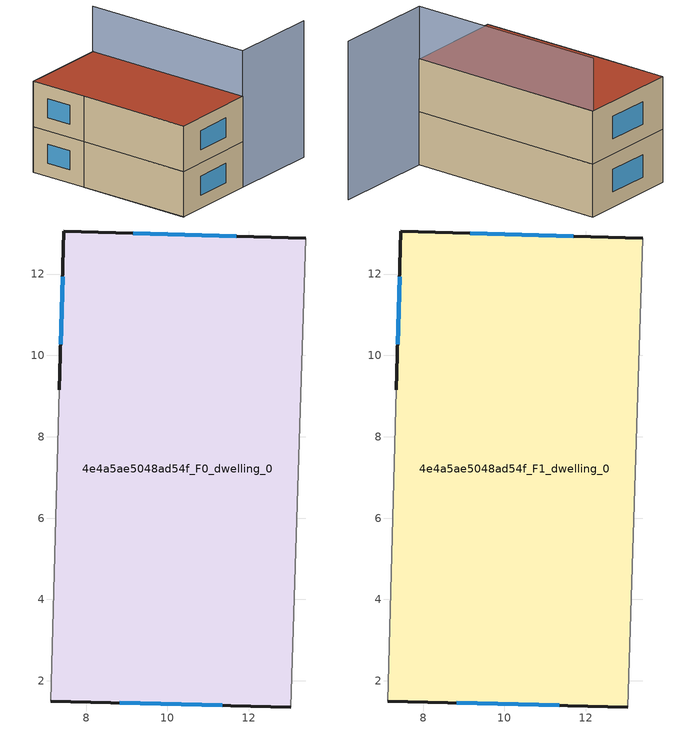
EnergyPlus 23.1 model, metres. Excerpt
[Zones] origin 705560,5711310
4e4a5ae5048ad54f_F0_dwelling_0
 floor ground (EU_floor_Construction): 13.4,12.88 13.04,1.36 7.14,1.5 7.34,9.16 7.45,13.06 z0
 wall outside (EU_wall_Construction): 13.4,12.88 7.45,13.06 7.34,9.16 / 7.14,1.5 13.04,1.36 z0:3
 wall adiabatic (EU_wall_Construction): 7.34,9.16 7.14,1.5 / 13.04,1.36 13.4,12.88 z0:3
 window (EU_Window_Construction): 7.42,11.94 7.37,10.27 / 11.69,12.93 9.16,13 / 8.83,1.46 11.34,1.4 z0.86:2.14
4e4a5ae5048ad54f_F1_dwelling_0
 floor to 4e4a5ae5048ad54f_F0_dwelling_0 (EU_floor_Construction): 13.4,12.88 13.03,1.36 7.14,1.5 7.34,9.16 7.45,13.06 z3
 wall outside (EU_wall_Construction): 13.4,12.88 7.45,13.06 7.34,9.16 / 7.14,1.5 13.04,1.36 z3:6
 wall adiabatic (EU_wall_Construction): 7.34,9.16 7.14,1.5 / 13.04,1.36 13.4,12.88 z3:6
 window (EU_Window_Construction): 7.42,11.94 7.37,10.27 / 11.69,12.93 9.16,13 / 8.83,1.46 11.34,1.4 z3.86:5.14
 roof outside (EU_roof_Construction): 13.04,1.36 13.4,12.88 7.45,13.06 7.34,9.16 7.14,1.5 z6
shading: 7.34,9.19 7.14,1.49 z0:6; 19.07,1.18 13.03,1.36 / 13.03,1.36 13.37,12.89 z0:9
[Building]
EU S2 Campaign: North Axis=0; Terrain=City; Solar Distribution=FullExterior
[Site:Location]
London: Latitude=51.5; Longitude=-0.5; Time Zone=0; Elevation=25
[SizingPeriod:WeatherFileDays]
AnnualSizingPeriod: Begin Month=1; Begin Day of Month=1; End Month=12; End Day of Month=31; Day of Week for Start Day=Monday; Use Weather File Daylight Saving Period=No; Use Weather File Rain and Snow Indicators=No
[MATERIAL]
EU_InternalMass_Material: Roughness=MediumRough; Thickness=0.1; Conductivity=1; Density=1800; Specific Heat=900; Thermal Absorptance=0.9; Solar Absorptance=0.7; Visible Absorptance=0.7
[MATERIAL:NOMASS] Roughness=MediumRough; Thermal Absorptance=0.9; Solar Absorptance=0.7; Visible Absorptance=0.7
Name | Thermal Resistance
EU_wall_NoMass | 3.33993
EU_roof_NoMass | 5.24846
EU_floor_NoMass | 4.08214
[WINDOWMATERIAL:SIMPLEGLAZINGSYSTEM]
EU_Window_SimpleGlazing: UFactor=1.72386; Solar Heat Gain Coefficient=0.72; Visible Transmittance=0.72
[CONSTRUCTION]
EU_wall_Construction: EU_wall_NoMass
EU_roof_Construction: EU_roof_NoMass
EU_floor_Construction: EU_floor_NoMass
EU_Window_Construction: EU_Window_SimpleGlazing
EU_InternalMass_Construction: EU_InternalMass_Material
[ZONE] Type=1; Multiplier=1; Ceiling Height=autocalculate; Volume=205.192; Floor Area=autocalculate; Part of Total Floor Area=Yes
4e4a5ae5048ad54f_F0_dwelling_0; 4e4a5ae5048ad54f_F1_dwelling_0
[INTERNALMASS] Construction=EU_InternalMass_Construction; Surface Area=68.3971
Name | Zone or ZoneList
4e4a5ae5048ad54f_F0_dwelling_0_EU_InternalMass | 4e4a5ae5048ad54f_F0_dwelling_0
4e4a5ae5048ad54f_F1_dwelling_0_EU_InternalMass | 4e4a5ae5048ad54f_F1_dwelling_0
[OTHEREQUIPMENT] Fuel Type=Electricity; Design Level Calculation Method=Watts/Area; Power per Zone Floor Area=1; Fraction Latent=0; Fraction Radiant=0; Fraction Lost=0; Carbon Dioxide Generation Rate=0; EndUse Subcategory=EU_Step8_InternalGains
Name | Zone or ZoneList or Space or SpaceList | Schedule
EU_Step8_InternalGain_4e4a5ae5048ad54f_F0_dwelling_0_f000 | 4e4a5ae5048ad54f_F0_dwelling_0 | EU_Step8_GainSchedule_4e4a5ae5048ad54f_F0_dwelling_0_f000
EU_Step8_InternalGain_4e4a5ae5048ad54f_F1_dwelling_0_f000 | 4e4a5ae5048ad54f_F1_dwelling_0 | EU_Step8_GainSchedule_4e4a5ae5048ad54f_F1_dwelling_0_f000
[ZONEVENTILATION:DESIGNFLOWRATE] Schedule=EU_AlwaysOn; Design Flow Rate Calculation Method=AirChanges/Hour; Air Changes per Hour=0.453648; Ventilation Type=Natural; Fan Pressure Rise=0; Fan Total Efficiency=1; Constant Term Coefficient=1; Temperature Term Coefficient=0; Velocity Term Coefficient=0; Velocity Squared Term Coefficient=0; Minimum Indoor Temperature=-100; Maximum Indoor Temperature=100; Delta Temperature=-100; Minimum Outdoor Temperature=-100; Maximum Outdoor Temperature=100; Maximum Wind Speed=40
Name | Zone or ZoneList or Space or SpaceList
EU_ConstantAir_4e4a5ae5048ad54f_F0_dwelling_0 | 4e4a5ae5048ad54f_F0_dwelling_0
EU_ConstantAir_4e4a5ae5048ad54f_F1_dwelling_0 | 4e4a5ae5048ad54f_F1_dwelling_0
[HVACTEMPLATE:THERMOSTAT] Constant Heating Setpoint=20; Constant Cooling Setpoint=50
EU_HeatOnly_4e4a5ae5048ad54f_F0_dwelling_0; EU_HeatOnly_4e4a5ae5048ad54f_F1_dwelling_0
[HVACTEMPLATE:ZONE:IDEALLOADSAIRSYSTEM] System Availability Schedule=EU_AlwaysOn; Maximum Heating Supply Air Temperature=50; Minimum Cooling Supply Air Temperature=13; Maximum Heating Supply Air Humidity Ratio=0.0156; Minimum Cooling Supply Air Humidity Ratio=0.0077; Heating Limit=NoLimit; Cooling Limit=NoLimit; Heating Availability Schedule=EU_AlwaysOn; Cooling Availability Schedule=EU_CoolingOff; Dehumidification Control Type=ConstantSensibleHeatRatio; Cooling Sensible Heat Ratio=0.7; Dehumidification Setpoint=60; Humidification Control Type=None; Humidification Setpoint=30; Outdoor Air Method=None; Outdoor Air Flow Rate per Person=0.00944; Outdoor Air Flow Rate per Zone Floor Area=0; Outdoor Air Flow Rate per Zone=0; Demand Controlled Ventilation Type=None; Outdoor Air Economizer Type=NoEconomizer; Heat Recovery Type=None; Sensible Heat Recovery Effectiveness=0.7; Latent Heat Recovery Effectiveness=0.65
Name | Template Thermostat
4e4a5ae5048ad54f_F0_dwelling_0 | EU_HeatOnly_4e4a5ae5048ad54f_F0_dwelling_0
4e4a5ae5048ad54f_F1_dwelling_0 | EU_HeatOnly_4e4a5ae5048ad54f_F1_dwelling_0
[SIZING:ZONE] Zone Cooling Design Supply Air Temperature Input Method=SupplyAirTemperature; Zone Cooling Design Supply Air Temperature=13; Zone Heating Design Supply Air Temperature Input Method=SupplyAirTemperature; Zone Heating Design Supply Air Temperature=50; Zone Cooling Design Supply Air Humidity Ratio=0.008; Zone Heating Design Supply Air Humidity Ratio=0.008; Cooling Design Air Flow Method=DesignDay; Cooling Design Air Flow Rate=0; Cooling Minimum Air Flow per Zone Floor Area=0.000762; Cooling Minimum Air Flow=0; Cooling Minimum Air Flow Fraction=0.2; Heating Design Air Flow Method=DesignDay; Heating Design Air Flow Rate=0; Heating Maximum Air Flow per Zone Floor Area=0.002032; Heating Maximum Air Flow=0.141576; Heating Maximum Air Flow Fraction=0.3; Account for Dedicated Outdoor Air System=No; Dedicated Outdoor Air System Control Strategy=NeutralSupplyAir; Dedicated Outdoor Air Low Setpoint Temperature for Design=autosize; Dedicated Outdoor Air High Setpoint Temperature for Design=autosize; Zone Load Sizing Method=Sensible Load Only No Latent Load; Zone Latent Cooling Design Supply Air Humidity Ratio Input Method=HumidityRatioDifference; Zone Cooling Design Supply Air Humidity Ratio Difference=0.005; Zone Latent Heating Design Supply Air Humidity Ratio Input Method=HumidityRatioDifference; Zone Humidification Design Supply Air Humidity Ratio Difference=0.005
4e4a5ae5048ad54f_F0_dwelling_0; 4e4a5ae5048ad54f_F1_dwelling_0
[SCHEDULE:CONSTANT]
Name | Hourly Value
EU_AlwaysOn | 1
EU_CoolingOff | 0
[SCHEDULE:FILE] Column Number=1; Rows to Skip at Top=0; Number of Hours of Data=8760; Column Separator=Comma; Interpolate to Timestep=No; Minutes per Item=60; Adjust Schedule for Daylight Savings=Yes
Name | File
EU_Step8_GainSchedule_4e4a5ae5048ad54f_F0_dwelling_0_f000 | ../../schedules/4e4a5ae5048ad54f/4e4a5ae5048ad54f_F0_dwelling_0_f000_gain.csv
EU_Step8_GainSchedule_4e4a5ae5048ad54f_F1_dwelling_0_f000 | ../../schedules/4e4a5ae5048ad54f/4e4a5ae5048ad54f_F1_dwelling_0_f000_gain.csv
